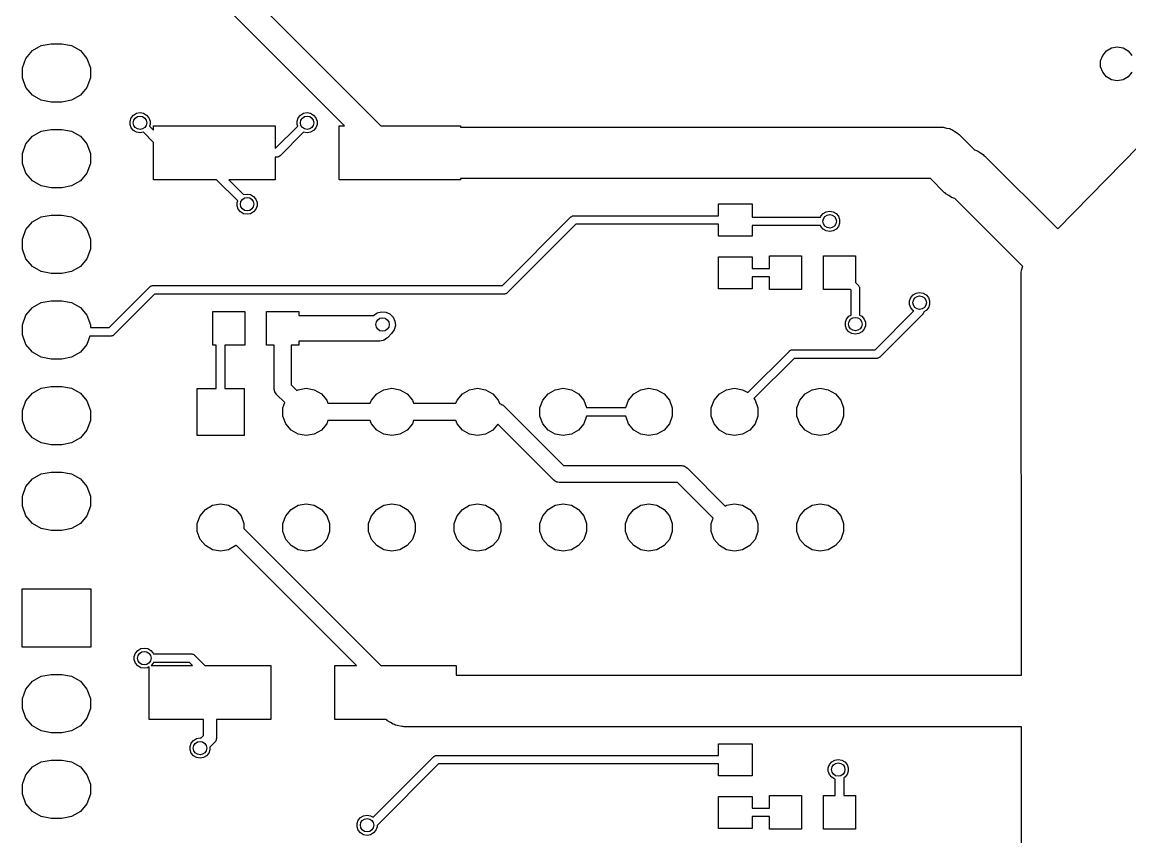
# Model space of a CAD drawing. Extents: x 10 to 287, y -200 to -10.
# Drawn here: x 82.48 to 115.33, y -71.59 to -47.44 of the extents above; entities that cross this region are included whole.
import ezdxf

# ---------------------------------------------------------------- set-up
doc = ezdxf.new("R2010")
doc.units = 0
doc.header["$MEASUREMENT"] = 0
doc.layers.add('BLACK', color=7, linetype='CONTINUOUS')

msp = doc.modelspace()

# ---------------------------------------------------------------- linework, layer by layer
at = {"layer": 'Black'}
for p, q in [((89.0491, -46.4352), (93.1218, -50.5079)), ((92.0442, -50.5079), (88.5046, -46.9683)), ((82.7886, -48.2784), (83.0483, -48.1285)), ((83.0483, -48.1285), (83.3437, -48.0764)), ((83.3437, -48.0764), (83.6563, -48.0764)), ((83.6563, -48.0764), (83.9517, -48.1285)), ((83.9517, -48.1285), (84.2114, -48.2784)), ((114.632, -48.2867), (114.783, -48.1995)), ((114.783, -48.1995), (114.954, -48.1692)), ((114.954, -48.1692), (115.126, -48.1995)), ((115.126, -48.1995), (115.277, -48.2867)), ((82.4932, -48.79), (82.5958, -48.5082)), ((82.5958, -48.5082), (82.7886, -48.2784)), ((84.2114, -48.2784), (84.4042, -48.5082)), ((84.4042, -48.5082), (84.5068, -48.79)), ((114.46, -48.5843), (114.52, -48.4204)), ((114.46, -48.7587), (114.46, -48.5843)), ((114.52, -48.4204), (114.632, -48.2867)), ((115.277, -48.2867), (115.389, -48.4204)), ((82.4932, -49.09), (82.4932, -48.79)), ((84.5068, -48.79), (84.5068, -49.09)), ((114.52, -48.9226), (114.46, -48.7587)), ((114.632, -49.0563), (114.52, -48.9226)), ((115.389, -48.9226), (115.277, -49.0563)), ((82.5958, -49.3718), (82.4932, -49.09)), ((84.5068, -49.09), (84.4042, -49.3718)), ((114.783, -49.1435), (114.632, -49.0563)), ((114.954, -49.1738), (114.783, -49.1435)), ((115.126, -49.1435), (114.954, -49.1738)), ((115.277, -49.0563), (115.126, -49.1435)), ((82.7886, -49.6016), (82.5958, -49.3718)), ((84.4042, -49.3718), (84.2114, -49.6016)), ((83.0483, -49.7515), (82.7886, -49.6016)), ((83.3437, -49.8036), (83.0483, -49.7515)), ((83.6563, -49.8036), (83.3437, -49.8036)), ((83.9517, -49.7515), (83.6563, -49.8036)), ((84.2114, -49.6016), (83.9517, -49.7515)), ((85.7184, -50.2686), (85.7856, -50.1885)), ((85.7856, -50.1885), (85.8761, -50.1363)), ((85.8761, -50.1363), (85.979, -50.1181)), ((85.979, -50.1181), (86.0819, -50.1363)), ((86.0819, -50.1363), (86.1724, -50.1885)), ((86.1724, -50.1885), (86.2396, -50.2686)), ((90.6714, -50.2686), (90.7386, -50.1885)), ((90.7386, -50.1885), (90.8291, -50.1363)), ((90.8291, -50.1363), (90.932, -50.1181)), ((90.932, -50.1181), (91.0349, -50.1363)), ((91.0349, -50.1363), (91.1254, -50.1885)), ((91.1254, -50.1885), (91.1926, -50.2686)), ((85.6827, -50.3668), (85.7184, -50.2686)), ((85.6827, -50.4712), (85.6827, -50.3668)), ((85.7184, -50.5694), (85.6827, -50.4712)), ((85.7856, -50.6495), (85.7184, -50.5694)), ((86.2396, -50.2686), (86.2753, -50.3668)), ((86.2753, -50.4712), (86.2581, -50.5185)), ((86.2581, -50.5185), (86.3816, -50.642)), ((86.2753, -50.3668), (86.2753, -50.4712)), ((86.3816, -50.642), (86.3816, -50.5079)), ((86.3816, -50.5079), (89.9808, -50.5079)), ((89.9808, -50.5079), (89.9808, -51.181)), ((89.9904, -51.181), (90.6529, -50.5185)), ((90.6357, -50.3668), (90.6714, -50.2686)), ((90.6357, -50.4712), (90.6357, -50.3668)), ((90.6529, -50.5185), (90.6357, -50.4712)), ((91.1926, -50.5694), (91.1254, -50.6495)), ((91.1926, -50.2686), (91.2283, -50.3668)), ((91.2283, -50.4712), (91.1926, -50.5694)), ((91.2283, -50.3668), (91.2283, -50.4712)), ((91.8832, -52.1081), (91.8832, -50.5079)), ((91.8832, -50.5079), (92.0442, -50.5079)), ((93.1218, -50.5079), (95.4824, -50.5079)), ((95.4824, -50.5079), (95.4824, -50.546)), ((95.4824, -50.546), (109.728, -50.546)), ((109.728, -50.546), (109.761, -50.5518)), ((109.761, -50.5518), (109.794, -50.5489)), ((109.794, -50.5489), (109.891, -50.5747)), ((109.891, -50.5747), (109.989, -50.592)), ((113.189, -53.5648), (116.214, -50.4762)), ((82.5958, -51.0482), (82.7886, -50.8184)), ((82.7886, -50.8184), (83.0483, -50.6685)), ((83.0483, -50.6685), (83.3437, -50.6164)), ((83.3437, -50.6164), (83.6563, -50.6164)), ((83.6563, -50.6164), (83.9517, -50.6685)), ((83.9517, -50.6685), (84.2114, -50.8184)), ((84.2114, -50.8184), (84.4042, -51.0482)), ((85.8761, -50.7017), (85.7856, -50.6495)), ((85.979, -50.7199), (85.8761, -50.7017)), ((86.0819, -50.7017), (85.979, -50.7199)), ((86.082, -50.7016), (86.0819, -50.7017)), ((86.3816, -51.0012), (86.082, -50.7016)), ((90.829, -50.7016), (90.1328, -51.3978)), ((90.8291, -50.7017), (90.829, -50.7016)), ((90.932, -50.7199), (90.8291, -50.7017)), ((91.0349, -50.7017), (90.932, -50.7199)), ((91.1254, -50.6495), (91.0349, -50.7017)), ((109.989, -50.592), (110.018, -50.6087)), ((110.018, -50.6087), (110.05, -50.6174)), ((110.05, -50.6174), (110.132, -50.6745)), ((110.132, -50.6745), (110.218, -50.7243)), ((110.218, -50.7243), (110.239, -50.75)), ((110.239, -50.75), (110.267, -50.7692)), ((110.267, -50.7692), (110.719, -51.2214)), ((82.4932, -51.33), (82.5958, -51.0482)), ((84.4042, -51.0482), (84.5068, -51.33)), ((86.3816, -52.1081), (86.3816, -51.0012)), ((89.9808, -51.181), (89.9904, -51.181)), ((110.719, -51.2214), (110.751, -51.227)), ((110.751, -51.227), (110.78, -51.2437)), ((82.4932, -51.63), (82.4932, -51.33)), ((84.5068, -51.33), (84.5068, -51.63)), ((90.043, -51.435), (89.9808, -51.435)), ((89.9808, -51.435), (89.9808, -52.1081)), ((90.0485, -51.434), (90.043, -51.435)), ((90.0541, -51.4345), (90.0485, -51.434)), ((90.0701, -51.4302), (90.0541, -51.4345)), ((90.0864, -51.4273), (90.0701, -51.4302)), ((90.0913, -51.4245), (90.0864, -51.4273)), ((90.0967, -51.4231), (90.0913, -51.4245)), ((90.1103, -51.4136), (90.0967, -51.4231)), ((90.1246, -51.4053), (90.1103, -51.4136)), ((90.1282, -51.401), (90.1246, -51.4053)), ((90.1328, -51.3978), (90.1282, -51.401)), ((110.78, -51.2437), (110.812, -51.2524)), ((110.812, -51.2524), (110.894, -51.3095)), ((110.894, -51.3095), (110.98, -51.3593)), ((110.98, -51.3593), (111.001, -51.385)), ((111.001, -51.385), (111.029, -51.4042)), ((111.029, -51.4042), (113.189, -53.5648)), ((82.5958, -51.9118), (82.4932, -51.63)), ((84.5068, -51.63), (84.4042, -51.9118)), ((82.7886, -52.1416), (82.5958, -51.9118)), ((83.0483, -52.2915), (82.7886, -52.1416)), ((84.2114, -52.1416), (83.9517, -52.2915)), ((84.4042, -51.9118), (84.2114, -52.1416)), ((88.2505, -52.1081), (86.3816, -52.1081)), ((88.8749, -52.7325), (88.2505, -52.1081)), ((89.9808, -52.1081), (88.6097, -52.1081)), ((88.6097, -52.1081), (89.051, -52.5494)), ((95.4824, -52.1081), (91.8832, -52.1081)), ((109.412, -52.07), (95.4824, -52.07)), ((95.4824, -52.07), (95.4824, -52.1081)), ((109.824, -52.4818), (109.412, -52.07)), ((83.3437, -52.3436), (83.0483, -52.2915)), ((83.6563, -52.3436), (83.3437, -52.3436)), ((83.9517, -52.2915), (83.6563, -52.3436)), ((89.0511, -52.5493), (89.154, -52.5311)), ((89.154, -52.5311), (89.2569, -52.5493)), ((109.852, -52.501), (109.824, -52.4818)), ((109.873, -52.5267), (109.852, -52.501)), ((109.959, -52.5765), (109.873, -52.5267)), ((88.8577, -52.7798), (88.8749, -52.7325)), ((88.8577, -52.8842), (88.8577, -52.7798)), ((89.051, -52.5494), (89.0511, -52.5493)), ((89.2569, -52.5493), (89.3474, -52.6015)), ((89.3474, -52.6015), (89.4146, -52.6816)), ((89.4146, -52.6816), (89.4503, -52.7798)), ((89.4503, -52.7798), (89.4503, -52.8842)), ((103.132, -53.1749), (103.132, -52.8269)), ((103.132, -52.8269), (104.132, -52.8269)), ((104.132, -52.8269), (104.132, -53.213)), ((110.041, -52.6336), (109.959, -52.5765)), ((110.073, -52.6423), (110.041, -52.6336)), ((110.102, -52.659), (110.073, -52.6423)), ((110.134, -52.6646), (110.102, -52.659)), ((112.148, -54.679), (110.134, -52.6646)), ((83.0483, -53.2085), (83.3437, -53.1564)), ((83.3437, -53.1564), (83.6563, -53.1564)), ((83.6563, -53.1564), (83.9517, -53.2085)), ((88.8934, -52.9824), (88.8577, -52.8842)), ((88.9606, -53.0625), (88.8934, -52.9824)), ((89.0511, -53.1147), (88.9606, -53.0625)), ((89.154, -53.1329), (89.0511, -53.1147)), ((89.2569, -53.1147), (89.154, -53.1329)), ((89.3474, -53.0625), (89.2569, -53.1147)), ((89.4146, -52.9824), (89.3474, -53.0625)), ((89.4503, -52.8842), (89.4146, -52.9824)), ((98.7625, -53.2046), (98.7768, -53.1963)), ((98.7768, -53.1963), (98.7904, -53.1868)), ((98.7904, -53.1868), (98.7958, -53.1854)), ((98.7958, -53.1854), (98.8007, -53.1826)), ((98.8007, -53.1826), (98.817, -53.1797)), ((98.817, -53.1797), (98.833, -53.1754)), ((98.833, -53.1754), (98.8386, -53.1759)), ((98.8386, -53.1759), (98.8441, -53.1749)), ((98.8441, -53.1749), (103.132, -53.1749)), ((106.157, -53.213), (106.165, -53.1896)), ((106.165, -53.1896), (106.233, -53.1095)), ((106.233, -53.1095), (106.323, -53.0573)), ((106.323, -53.0573), (106.426, -53.0391)), ((106.426, -53.0391), (106.529, -53.0573)), ((106.529, -53.0573), (106.619, -53.1095)), ((106.619, -53.1095), (106.687, -53.1896)), ((106.687, -53.1896), (106.722, -53.2878)), ((82.5958, -53.5882), (82.7886, -53.3584)), ((82.7886, -53.3584), (83.0483, -53.2085)), ((83.9517, -53.2085), (84.2114, -53.3584)), ((84.2114, -53.3584), (84.4042, -53.5882)), ((96.7214, -55.245), (98.7543, -53.2121)), ((98.8967, -53.4289), (96.8638, -55.4618)), ((98.7543, -53.2121), (98.7589, -53.2089)), ((98.7589, -53.2089), (98.7625, -53.2046)), ((103.132, -53.4289), (98.8967, -53.4289)), ((103.132, -53.7769), (103.132, -53.4289)), ((104.132, -53.213), (106.157, -53.213)), ((106.157, -53.467), (104.132, -53.467)), ((104.132, -53.467), (104.132, -53.7769)), ((106.165, -53.4904), (106.157, -53.467)), ((106.233, -53.5705), (106.165, -53.4904)), ((106.687, -53.4904), (106.619, -53.5705)), ((106.722, -53.3922), (106.687, -53.4904)), ((106.722, -53.2878), (106.722, -53.3922)), ((82.4932, -53.87), (82.5958, -53.5882)), ((84.4042, -53.5882), (84.5068, -53.87)), ((104.132, -53.7769), (103.132, -53.7769)), ((106.323, -53.6227), (106.233, -53.5705)), ((106.426, -53.6409), (106.323, -53.6227)), ((106.529, -53.6227), (106.426, -53.6409)), ((106.619, -53.5705), (106.529, -53.6227)), ((82.4932, -54.17), (82.4932, -53.87)), ((82.5958, -54.4518), (82.4932, -54.17)), ((84.5068, -54.17), (84.4042, -54.4518)), ((84.5068, -53.87), (84.5068, -54.17)), ((82.7886, -54.6816), (82.5958, -54.4518)), ((84.4042, -54.4518), (84.2114, -54.6816)), ((103.132, -55.339), (103.132, -54.389)), ((103.132, -54.389), (104.132, -54.389)), ((104.132, -54.389), (104.132, -54.737)), ((104.643, -54.737), (104.643, -54.3636)), ((104.643, -54.3636), (105.593, -54.3636)), ((105.593, -54.3636), (105.593, -55.3644)), ((106.243, -55.3644), (106.243, -54.3636)), ((106.243, -54.3636), (107.193, -54.3636)), ((107.193, -54.3636), (107.193, -55.1594)), ((83.0483, -54.8315), (82.7886, -54.6816)), ((83.3437, -54.8836), (83.0483, -54.8315)), ((83.9517, -54.8315), (83.6563, -54.8836)), ((84.2114, -54.6816), (83.9517, -54.8315)), ((104.132, -54.737), (104.643, -54.737)), ((112.108, -54.8681), (112.115, -54.7902)), ((112.115, -54.7902), (112.118, -54.7783)), ((112.118, -54.7783), (112.12, -54.7661)), ((112.12, -54.7661), (112.141, -54.697)), ((112.141, -54.697), (112.146, -54.686)), ((112.146, -54.686), (112.148, -54.679)), ((83.6563, -54.8836), (83.3437, -54.8836)), ((104.643, -54.991), (104.132, -54.991)), ((104.132, -54.991), (104.132, -55.339)), ((104.643, -55.3644), (104.643, -54.991)), ((107.193, -55.1594), (107.278, -55.2441)), ((112.107, -54.8804), (112.108, -54.8743)), ((112.109, -66.802), (112.107, -54.8804)), ((112.108, -54.8743), (112.108, -54.8681)), ((85.0628, -56.4896), (86.2702, -55.2822)), ((86.4126, -55.499), (85.2052, -56.7064)), ((86.2702, -55.2822), (86.2748, -55.279)), ((86.2748, -55.279), (86.2784, -55.2747)), ((86.2784, -55.2747), (86.2927, -55.2664)), ((86.2927, -55.2664), (86.3063, -55.2569)), ((86.3063, -55.2569), (86.3117, -55.2555)), ((86.3117, -55.2555), (86.3166, -55.2527)), ((86.3166, -55.2527), (86.3329, -55.2498)), ((86.3329, -55.2498), (86.3489, -55.2455)), ((86.3489, -55.2455), (86.3545, -55.246)), ((86.3545, -55.246), (86.36, -55.245)), ((86.36, -55.245), (96.52, -55.245)), ((96.52, -55.499), (86.4126, -55.499)), ((96.52, -55.245), (96.7214, -55.245)), ((96.774, -55.499), (96.52, -55.499)), ((96.7795, -55.498), (96.774, -55.499)), ((96.7851, -55.4985), (96.7795, -55.498)), ((96.8011, -55.4942), (96.7851, -55.4985)), ((96.8174, -55.4913), (96.8011, -55.4942)), ((96.8223, -55.4885), (96.8174, -55.4913)), ((96.8277, -55.4871), (96.8223, -55.4885)), ((96.8413, -55.4776), (96.8277, -55.4871)), ((96.8556, -55.4693), (96.8413, -55.4776)), ((96.8592, -55.465), (96.8556, -55.4693)), ((96.8638, -55.4618), (96.8592, -55.465)), ((104.132, -55.339), (103.132, -55.339)), ((105.593, -55.3644), (104.643, -55.3644)), ((107.039, -55.3644), (106.243, -55.3644)), ((107.061, -55.3865), (107.039, -55.3644)), ((107.061, -56.1192), (107.061, -55.3865)), ((107.278, -55.2441), (107.281, -55.2487)), ((107.281, -55.2487), (107.285, -55.2523)), ((107.285, -55.2523), (107.294, -55.2666)), ((107.294, -55.2666), (107.303, -55.2802)), ((107.303, -55.2802), (107.305, -55.2856)), ((107.305, -55.2856), (107.307, -55.2905)), ((107.307, -55.2905), (107.31, -55.3068)), ((107.31, -55.3068), (107.315, -55.3228)), ((107.315, -55.3228), (107.314, -55.3284)), ((107.314, -55.3284), (107.315, -55.3339)), ((107.315, -55.3339), (107.315, -56.1192)), ((108.9, -55.5225), (108.99, -55.4703)), ((108.99, -55.4703), (109.093, -55.4521)), ((109.093, -55.4521), (109.196, -55.4703)), ((109.196, -55.4703), (109.286, -55.5225)), ((82.7886, -55.8984), (83.0483, -55.7485)), ((83.0483, -55.7485), (83.3437, -55.6964)), ((83.3437, -55.6964), (83.6563, -55.6964)), ((83.6563, -55.6964), (83.9517, -55.7485)), ((83.9517, -55.7485), (84.2114, -55.8984)), ((108.797, -55.7008), (108.832, -55.6026)), ((108.797, -55.8052), (108.797, -55.7008)), ((108.832, -55.9034), (108.797, -55.8052)), ((108.832, -55.6026), (108.9, -55.5225)), ((109.286, -55.5225), (109.354, -55.6026)), ((109.354, -55.6026), (109.389, -55.7008)), ((109.389, -55.8052), (109.354, -55.9034)), ((109.389, -55.7008), (109.389, -55.8052)), ((82.4932, -56.41), (82.5958, -56.1282)), ((82.5958, -56.1282), (82.7886, -55.8984)), ((84.2114, -55.8984), (84.4042, -56.1282)), ((84.4042, -56.1282), (84.5068, -56.41)), ((88.1329, -57.0154), (88.1329, -56.0146)), ((88.1329, -56.0146), (89.0829, -56.0146)), ((89.0829, -56.0146), (89.0829, -57.0154)), ((89.7331, -57.0154), (89.7331, -56.0146)), ((89.7331, -56.0146), (90.6831, -56.0146)), ((90.6831, -56.0146), (90.6831, -56.134)), ((90.6831, -56.134), (91.948, -56.134)), ((91.948, -56.134), (92.8972, -56.134)), ((92.8972, -56.134), (92.9006, -56.1306)), ((92.9006, -56.1306), (93.009, -56.0547)), ((93.009, -56.0547), (93.1368, -56.0204)), ((93.1368, -56.0204), (93.2686, -56.032)), ((93.2686, -56.032), (93.3885, -56.0879)), ((93.3885, -56.0879), (93.4821, -56.1815)), ((106.927, -56.2376), (106.995, -56.1575)), ((106.995, -56.1575), (107.061, -56.1192)), ((107.315, -56.1192), (107.381, -56.1575)), ((107.381, -56.1575), (107.449, -56.2376)), ((107.77, -57.15), (108.923, -55.9971)), ((109.183, -56.0968), (107.913, -57.3668)), ((108.9, -55.9835), (108.832, -55.9034)), ((108.923, -55.9971), (108.9, -55.9835)), ((109.186, -56.0922), (109.183, -56.0968)), ((109.19, -56.0886), (109.186, -56.0922)), ((109.199, -56.0743), (109.19, -56.0886)), ((109.208, -56.0607), (109.199, -56.0743)), ((109.21, -56.0553), (109.208, -56.0607)), ((109.212, -56.0504), (109.21, -56.0553)), ((109.215, -56.0341), (109.212, -56.0504)), ((109.218, -56.0228), (109.215, -56.0341)), ((109.286, -55.9835), (109.218, -56.0228)), ((109.354, -55.9034), (109.286, -55.9835)), ((82.4932, -56.71), (82.4932, -56.41)), ((84.5068, -56.41), (84.5068, -56.4896)), ((93.4821, -56.1815), (93.538, -56.3014)), ((93.5495, -56.4332), (93.5153, -56.561)), ((93.538, -56.3014), (93.5495, -56.4332)), ((106.892, -56.3358), (106.927, -56.2376)), ((106.892, -56.4402), (106.892, -56.3358)), ((106.927, -56.5384), (106.892, -56.4402)), ((107.449, -56.2376), (107.484, -56.3358)), ((107.484, -56.4402), (107.449, -56.5384)), ((107.484, -56.3358), (107.484, -56.4402)), ((82.5958, -56.9918), (82.4932, -56.71)), ((84.4945, -56.7436), (84.4042, -56.9918)), ((85.1154, -56.7436), (84.4945, -56.7436)), ((84.5068, -56.4896), (85.0628, -56.4896)), ((85.1209, -56.7426), (85.1154, -56.7436)), ((85.1265, -56.7431), (85.1209, -56.7426)), ((85.1425, -56.7388), (85.1265, -56.7431)), ((85.1588, -56.7359), (85.1425, -56.7388)), ((85.1637, -56.7331), (85.1588, -56.7359)), ((85.1691, -56.7317), (85.1637, -56.7331)), ((85.1827, -56.7222), (85.1691, -56.7317)), ((85.197, -56.7139), (85.1827, -56.7222)), ((85.2006, -56.7096), (85.197, -56.7139)), ((85.2052, -56.7064), (85.2006, -56.7096)), ((93.2999, -56.8069), (93.2568, -56.8318)), ((93.3107, -56.794), (93.2999, -56.8069)), ((93.3244, -56.7844), (93.3107, -56.794)), ((93.4394, -56.6694), (93.3244, -56.7844)), ((93.5153, -56.561), (93.4394, -56.6694)), ((106.995, -56.6185), (106.927, -56.5384)), ((107.085, -56.6707), (106.995, -56.6185)), ((107.188, -56.6889), (107.085, -56.6707)), ((107.291, -56.6707), (107.188, -56.6889)), ((107.381, -56.6185), (107.291, -56.6707)), ((107.449, -56.5384), (107.381, -56.6185)), ((82.7886, -57.2216), (82.5958, -56.9918)), ((84.4042, -56.9918), (84.2114, -57.2216)), ((88.2396, -57.0154), (88.1329, -57.0154)), ((88.2396, -58.293), (88.2396, -57.0154)), ((89.0829, -57.0154), (88.4936, -57.0154)), ((88.4936, -57.0154), (88.4936, -58.293)), ((89.9541, -57.0154), (89.7331, -57.0154)), ((89.9541, -58.293), (89.9541, -57.0154)), ((90.6831, -57.0154), (90.4621, -57.0154)), ((90.4621, -57.0154), (90.4621, -58.1878)), ((91.948, -56.896), (90.6831, -56.896)), ((90.6831, -56.896), (90.6831, -57.0154)), ((93.055, -56.896), (91.948, -56.896)), ((93.0715, -56.8931), (93.055, -56.896)), ((93.0882, -56.8945), (93.0715, -56.8931)), ((93.1363, -56.8817), (93.0882, -56.8945)), ((93.1853, -56.873), (93.1363, -56.8817)), ((93.1998, -56.8646), (93.1853, -56.873)), ((93.216, -56.8603), (93.1998, -56.8646)), ((93.2568, -56.8318), (93.216, -56.8603)), ((83.0483, -57.3715), (82.7886, -57.2216)), ((83.3437, -57.4236), (83.0483, -57.3715)), ((83.6563, -57.4236), (83.3437, -57.4236)), ((83.9517, -57.3715), (83.6563, -57.4236)), ((84.2114, -57.2216), (83.9517, -57.3715)), ((103.998, -58.4203), (105.231, -57.1872)), ((105.374, -57.404), (104.179, -58.599)), ((105.231, -57.1872), (105.236, -57.184)), ((105.236, -57.184), (105.239, -57.1797)), ((105.239, -57.1797), (105.254, -57.1714)), ((105.254, -57.1714), (105.267, -57.1619)), ((105.267, -57.1619), (105.273, -57.1605)), ((105.273, -57.1605), (105.278, -57.1577)), ((105.278, -57.1577), (105.294, -57.1548)), ((105.294, -57.1548), (105.31, -57.1505)), ((105.31, -57.1505), (105.316, -57.151)), ((105.316, -57.151), (105.321, -57.15)), ((105.321, -57.15), (107.77, -57.15)), ((107.823, -57.404), (105.374, -57.404)), ((107.829, -57.403), (107.823, -57.404)), ((107.834, -57.4035), (107.829, -57.403)), ((107.85, -57.3992), (107.834, -57.4035)), ((107.866, -57.3963), (107.85, -57.3992)), ((107.871, -57.3935), (107.866, -57.3963)), ((107.877, -57.3921), (107.871, -57.3935)), ((107.89, -57.3826), (107.877, -57.3921)), ((107.905, -57.3743), (107.89, -57.3826)), ((107.908, -57.37), (107.905, -57.3743)), ((107.913, -57.3668), (107.908, -57.37)), ((82.5958, -58.6682), (82.7886, -58.4384)), ((82.7886, -58.4384), (83.0483, -58.2885)), ((83.0483, -58.2885), (83.3437, -58.2364)), ((83.3437, -58.2364), (83.6563, -58.2364)), ((83.6563, -58.2364), (83.9517, -58.2885)), ((83.9517, -58.2885), (84.2114, -58.4384)), ((84.2114, -58.4384), (84.4042, -58.6682)), ((87.6681, -59.69), (87.6681, -58.293)), ((87.6681, -58.293), (88.2396, -58.293)), ((88.4936, -58.293), (89.0651, -58.293)), ((89.0651, -58.293), (89.0651, -59.69)), ((89.956, -58.304), (89.9541, -58.293)), ((89.9551, -58.3151), (89.956, -58.304)), ((89.9637, -58.3472), (89.9551, -58.3151)), ((89.9694, -58.3799), (89.9637, -58.3472)), ((89.975, -58.3896), (89.9694, -58.3799)), ((89.9779, -58.4003), (89.975, -58.3896)), ((89.9969, -58.4275), (89.9779, -58.4003)), ((90.0135, -58.4563), (89.9969, -58.4275)), ((90.0221, -58.4635), (90.0135, -58.4563)), ((90.4621, -58.1878), (90.6288, -58.3545)), ((90.6288, -58.3545), (90.6668, -58.3326)), ((90.6668, -58.3326), (90.9066, -58.2903)), ((90.9066, -58.2903), (91.1464, -58.3326)), ((91.1464, -58.3326), (91.3573, -58.4544)), ((91.3573, -58.4544), (91.5138, -58.6409)), ((92.8394, -58.6409), (92.9959, -58.4544)), ((92.9959, -58.4544), (93.2068, -58.3326)), ((93.2068, -58.3326), (93.4466, -58.2903)), ((93.4466, -58.2903), (93.6864, -58.3326)), ((93.6864, -58.3326), (93.8973, -58.4544)), ((93.8973, -58.4544), (94.0538, -58.6409)), ((95.3794, -58.6409), (95.5359, -58.4544)), ((95.5359, -58.4544), (95.7468, -58.3326)), ((95.7468, -58.3326), (95.9866, -58.2903)), ((95.9866, -58.2903), (96.2264, -58.3326)), ((96.2264, -58.3326), (96.4373, -58.4544)), ((96.4373, -58.4544), (96.5938, -58.6409)), ((97.9194, -58.6409), (98.0759, -58.4544)), ((98.0759, -58.4544), (98.2868, -58.3326)), ((98.2868, -58.3326), (98.5266, -58.2903)), ((98.5266, -58.2903), (98.7664, -58.3326)), ((98.7664, -58.3326), (98.9773, -58.4544)), ((98.9773, -58.4544), (99.1338, -58.6409)), ((100.459, -58.6409), (100.616, -58.4544)), ((100.616, -58.4544), (100.827, -58.3326)), ((100.827, -58.3326), (101.067, -58.2903)), ((101.067, -58.2903), (101.306, -58.3326)), ((101.306, -58.3326), (101.517, -58.4544)), ((101.517, -58.4544), (101.674, -58.6409)), ((102.999, -58.6409), (103.156, -58.4544)), ((103.156, -58.4544), (103.367, -58.3326)), ((103.367, -58.3326), (103.607, -58.2903)), ((103.607, -58.2903), (103.846, -58.3326)), ((103.846, -58.3326), (103.998, -58.4203)), ((105.539, -58.6409), (105.696, -58.4544)), ((105.696, -58.4544), (105.907, -58.3326)), ((105.907, -58.3326), (106.147, -58.2903)), ((106.147, -58.2903), (106.386, -58.3326)), ((106.386, -58.3326), (106.597, -58.4544)), ((106.597, -58.4544), (106.754, -58.6409)), ((82.4932, -58.95), (82.5958, -58.6682)), ((84.4042, -58.6682), (84.5068, -58.95)), ((90.0285, -58.4726), (90.0221, -58.4635)), ((90.272, -58.7161), (90.0285, -58.4726)), ((90.2161, -58.8697), (90.272, -58.7161)), ((91.5138, -58.6409), (91.549, -58.7375)), ((91.549, -58.7375), (92.8042, -58.7375)), ((92.8042, -58.7375), (92.8394, -58.6409)), ((94.0538, -58.6409), (94.089, -58.7375)), ((94.089, -58.7375), (95.3442, -58.7375)), ((95.3442, -58.7375), (95.3794, -58.6409)), ((96.5938, -58.6409), (96.6319, -58.7455)), ((96.6319, -58.7455), (96.6377, -58.7471)), ((96.6377, -58.7471), (96.6704, -58.7528)), ((96.6704, -58.7528), (96.6801, -58.7584)), ((96.6801, -58.7584), (96.6908, -58.7613)), ((96.6908, -58.7613), (96.718, -58.7803)), ((96.718, -58.7803), (96.7468, -58.7969)), ((97.8361, -58.8697), (97.9194, -58.6409)), ((99.1338, -58.6409), (99.2152, -58.8645)), ((100.378, -58.8645), (100.459, -58.6409)), ((101.674, -58.6409), (101.757, -58.8697)), ((102.916, -58.8697), (102.999, -58.6409)), ((104.179, -58.599), (104.214, -58.6409)), ((104.214, -58.6409), (104.297, -58.8697)), ((105.456, -58.8697), (105.539, -58.6409)), ((106.754, -58.6409), (106.837, -58.8697)), ((82.4932, -59.25), (82.4932, -58.95)), ((84.5068, -58.95), (84.5068, -59.25)), ((90.2161, -59.1133), (90.2161, -58.8697)), ((90.2994, -59.3421), (90.2161, -59.1133)), ((96.7468, -58.7969), (96.754, -58.8055)), ((96.754, -58.8055), (96.7631, -58.8119)), ((96.7631, -58.8119), (98.5302, -60.579)), ((97.8361, -59.1133), (97.8361, -58.8697)), ((97.9194, -59.3421), (97.8361, -59.1133)), ((99.2152, -58.8645), (100.378, -58.8645)), ((101.757, -59.1133), (101.674, -59.3421)), ((101.757, -58.8697), (101.757, -59.1133)), ((102.916, -59.1133), (102.916, -58.8697)), ((102.999, -59.3421), (102.916, -59.1133)), ((104.297, -59.1133), (104.214, -59.3421)), ((104.297, -58.8697), (104.297, -59.1133)), ((105.456, -59.1133), (105.456, -58.8697)), ((105.539, -59.3421), (105.456, -59.1133)), ((106.837, -59.1133), (106.754, -59.3421)), ((106.837, -58.8697), (106.837, -59.1133)), ((82.5958, -59.5318), (82.4932, -59.25)), ((84.5068, -59.25), (84.4042, -59.5318)), ((90.4559, -59.5286), (90.2994, -59.3421)), ((91.5138, -59.3421), (91.3573, -59.5286)), ((91.549, -59.2455), (91.5138, -59.3421)), ((92.8042, -59.2455), (91.549, -59.2455)), ((92.8394, -59.3421), (92.8042, -59.2455)), ((92.9959, -59.5286), (92.8394, -59.3421)), ((94.0538, -59.3421), (93.8973, -59.5286)), ((94.089, -59.2455), (94.0538, -59.3421)), ((95.3442, -59.2455), (94.089, -59.2455)), ((95.3794, -59.3421), (95.3442, -59.2455)), ((95.5359, -59.5286), (95.3794, -59.3421)), ((96.5852, -59.3524), (96.4373, -59.5286)), ((98.2454, -61.0126), (96.5852, -59.3524)), ((98.0759, -59.5286), (97.9194, -59.3421)), ((99.1338, -59.3421), (98.9773, -59.5286)), ((99.2152, -59.1185), (99.1338, -59.3421)), ((100.378, -59.1185), (99.2152, -59.1185)), ((100.459, -59.3421), (100.378, -59.1185)), ((100.616, -59.5286), (100.459, -59.3421)), ((101.674, -59.3421), (101.517, -59.5286)), ((103.156, -59.5286), (102.999, -59.3421)), ((104.214, -59.3421), (104.057, -59.5286)), ((105.696, -59.5286), (105.539, -59.3421)), ((106.754, -59.3421), (106.597, -59.5286)), ((82.7886, -59.7616), (82.5958, -59.5318)), ((83.0483, -59.9115), (82.7886, -59.7616)), ((84.2114, -59.7616), (83.9517, -59.9115)), ((84.4042, -59.5318), (84.2114, -59.7616)), ((89.0651, -59.69), (87.6681, -59.69)), ((90.6668, -59.6504), (90.4559, -59.5286)), ((90.9066, -59.6927), (90.6668, -59.6504)), ((91.1464, -59.6504), (90.9066, -59.6927)), ((91.3573, -59.5286), (91.1464, -59.6504)), ((93.2068, -59.6504), (92.9959, -59.5286)), ((93.4466, -59.6927), (93.2068, -59.6504)), ((93.6864, -59.6504), (93.4466, -59.6927)), ((93.8973, -59.5286), (93.6864, -59.6504)), ((95.7468, -59.6504), (95.5359, -59.5286)), ((95.9866, -59.6927), (95.7468, -59.6504)), ((96.2264, -59.6504), (95.9866, -59.6927)), ((96.4373, -59.5286), (96.2264, -59.6504)), ((98.2868, -59.6504), (98.0759, -59.5286)), ((98.5266, -59.6927), (98.2868, -59.6504)), ((98.7664, -59.6504), (98.5266, -59.6927)), ((98.9773, -59.5286), (98.7664, -59.6504)), ((100.827, -59.6504), (100.616, -59.5286)), ((101.067, -59.6927), (100.827, -59.6504)), ((101.306, -59.6504), (101.067, -59.6927)), ((101.517, -59.5286), (101.306, -59.6504)), ((103.367, -59.6504), (103.156, -59.5286)), ((103.607, -59.6927), (103.367, -59.6504)), ((103.846, -59.6504), (103.607, -59.6927)), ((104.057, -59.5286), (103.846, -59.6504)), ((105.907, -59.6504), (105.696, -59.5286)), ((106.147, -59.6927), (105.907, -59.6504)), ((106.386, -59.6504), (106.147, -59.6927)), ((106.597, -59.5286), (106.386, -59.6504)), ((83.3437, -59.9636), (83.0483, -59.9115)), ((83.6563, -59.9636), (83.3437, -59.9636)), ((83.9517, -59.9115), (83.6563, -59.9636)), ((98.5302, -60.579), (102.019, -60.579)), ((102.019, -60.579), (102.03, -60.5809)), ((102.03, -60.5809), (102.041, -60.58)), ((102.041, -60.58), (102.073, -60.5886)), ((102.073, -60.5886), (102.106, -60.5943)), ((102.106, -60.5943), (102.116, -60.5999)), ((102.116, -60.5999), (102.126, -60.6028)), ((102.126, -60.6028), (102.154, -60.6218)), ((102.154, -60.6218), (102.182, -60.6384)), ((102.182, -60.6384), (102.19, -60.647)), ((102.19, -60.647), (102.199, -60.6534)), ((102.199, -60.6534), (103.329, -61.7835)), ((82.5958, -61.2082), (82.7886, -60.9784)), ((82.7886, -60.9784), (83.0483, -60.8285)), ((83.0483, -60.8285), (83.3437, -60.7764)), ((83.3437, -60.7764), (83.6563, -60.7764)), ((83.6563, -60.7764), (83.9517, -60.8285)), ((83.9517, -60.8285), (84.2114, -60.9784)), ((84.2114, -60.9784), (84.4042, -61.2082)), ((98.2545, -61.019), (98.2454, -61.0126)), ((98.2617, -61.0276), (98.2545, -61.019)), ((98.2905, -61.0442), (98.2617, -61.0276)), ((98.3177, -61.0632), (98.2905, -61.0442)), ((98.3284, -61.0661), (98.3177, -61.0632)), ((98.3381, -61.0717), (98.3284, -61.0661)), ((98.3708, -61.0774), (98.3381, -61.0717)), ((98.4029, -61.086), (98.3708, -61.0774)), ((98.414, -61.0851), (98.4029, -61.086)), ((98.425, -61.087), (98.414, -61.0851)), ((82.4932, -61.49), (82.5958, -61.2082)), ((84.4042, -61.2082), (84.5068, -61.49)), ((101.914, -61.087), (98.425, -61.087)), ((102.972, -62.1451), (101.914, -61.087)), ((82.4932, -61.79), (82.4932, -61.49)), ((84.5068, -61.49), (84.5068, -61.79)), ((88.1268, -61.7616), (88.3666, -61.7193)), ((88.3666, -61.7193), (88.6064, -61.7616)), ((90.6668, -61.7616), (90.9066, -61.7193)), ((90.9066, -61.7193), (91.1464, -61.7616)), ((93.2068, -61.7616), (93.4466, -61.7193)), ((93.4466, -61.7193), (93.6864, -61.7616)), ((95.7468, -61.7616), (95.9866, -61.7193)), ((95.9866, -61.7193), (96.2264, -61.7616)), ((98.2868, -61.7616), (98.5266, -61.7193)), ((98.5266, -61.7193), (98.7664, -61.7616)), ((100.827, -61.7616), (101.067, -61.7193)), ((101.067, -61.7193), (101.306, -61.7616)), ((103.367, -61.7616), (103.607, -61.7193)), ((103.607, -61.7193), (103.846, -61.7616)), ((105.907, -61.7616), (106.147, -61.7193)), ((106.147, -61.7193), (106.386, -61.7616)), ((82.5958, -62.0718), (82.4932, -61.79)), ((84.5068, -61.79), (84.4042, -62.0718)), ((87.6761, -62.2987), (87.7594, -62.0699)), ((87.7594, -62.0699), (87.9159, -61.8834)), ((87.9159, -61.8834), (88.1268, -61.7616)), ((88.6064, -61.7616), (88.8173, -61.8834)), ((88.8173, -61.8834), (88.9738, -62.0699)), ((88.9738, -62.0699), (89.0571, -62.2987)), ((90.2161, -62.2987), (90.2994, -62.0699)), ((90.2994, -62.0699), (90.4559, -61.8834)), ((90.4559, -61.8834), (90.6668, -61.7616)), ((91.1464, -61.7616), (91.3573, -61.8834)), ((91.3573, -61.8834), (91.5138, -62.0699)), ((91.5138, -62.0699), (91.5971, -62.2987)), ((92.7561, -62.2987), (92.8394, -62.0699)), ((92.8394, -62.0699), (92.9959, -61.8834)), ((92.9959, -61.8834), (93.2068, -61.7616)), ((93.6864, -61.7616), (93.8973, -61.8834)), ((93.8973, -61.8834), (94.0538, -62.0699)), ((94.0538, -62.0699), (94.1371, -62.2987)), ((95.2961, -62.2987), (95.3794, -62.0699)), ((95.3794, -62.0699), (95.5359, -61.8834)), ((95.5359, -61.8834), (95.7468, -61.7616)), ((96.2264, -61.7616), (96.4373, -61.8834)), ((96.4373, -61.8834), (96.5938, -62.0699)), ((96.5938, -62.0699), (96.6771, -62.2987)), ((97.8361, -62.2987), (97.9194, -62.0699)), ((97.9194, -62.0699), (98.0759, -61.8834)), ((98.0759, -61.8834), (98.2868, -61.7616)), ((98.7664, -61.7616), (98.9773, -61.8834)), ((98.9773, -61.8834), (99.1338, -62.0699)), ((99.1338, -62.0699), (99.2171, -62.2987)), ((100.376, -62.2987), (100.459, -62.0699)), ((100.459, -62.0699), (100.616, -61.8834)), ((100.616, -61.8834), (100.827, -61.7616)), ((101.306, -61.7616), (101.517, -61.8834)), ((101.517, -61.8834), (101.674, -62.0699)), ((101.674, -62.0699), (101.757, -62.2987)), ((103.329, -61.7835), (103.367, -61.7616)), ((103.846, -61.7616), (104.057, -61.8834)), ((104.057, -61.8834), (104.214, -62.0699)), ((104.214, -62.0699), (104.297, -62.2987)), ((105.456, -62.2987), (105.539, -62.0699)), ((105.539, -62.0699), (105.696, -61.8834)), ((105.696, -61.8834), (105.907, -61.7616)), ((106.386, -61.7616), (106.597, -61.8834)), ((106.597, -61.8834), (106.754, -62.0699)), ((106.754, -62.0699), (106.837, -62.2987)), ((82.7886, -62.3016), (82.5958, -62.0718)), ((83.0483, -62.4515), (82.7886, -62.3016)), ((84.2114, -62.3016), (83.9517, -62.4515)), ((84.4042, -62.0718), (84.2114, -62.3016)), ((87.6761, -62.5423), (87.6761, -62.2987)), ((89.0571, -62.2987), (89.0571, -62.4521)), ((90.2161, -62.5423), (90.2161, -62.2987)), ((91.5971, -62.2987), (91.5971, -62.5423)), ((92.7561, -62.5423), (92.7561, -62.2987)), ((94.1371, -62.2987), (94.1371, -62.5423)), ((95.2961, -62.5423), (95.2961, -62.2987)), ((96.6771, -62.2987), (96.6771, -62.5423)), ((97.8361, -62.5423), (97.8361, -62.2987)), ((99.2171, -62.2987), (99.2171, -62.5423)), ((100.376, -62.5423), (100.376, -62.2987)), ((101.757, -62.2987), (101.757, -62.5423)), ((102.916, -62.2987), (102.972, -62.1451)), ((102.916, -62.5423), (102.916, -62.2987)), ((104.297, -62.2987), (104.297, -62.5423)), ((105.456, -62.5423), (105.456, -62.2987)), ((106.837, -62.2987), (106.837, -62.5423)), ((83.3437, -62.5036), (83.0483, -62.4515)), ((83.6563, -62.5036), (83.3437, -62.5036)), ((83.9517, -62.4515), (83.6563, -62.5036)), ((87.7594, -62.7711), (87.6761, -62.5423)), ((89.0571, -62.4521), (93.1149, -66.5099)), ((90.2994, -62.7711), (90.2161, -62.5423)), ((91.5971, -62.5423), (91.5138, -62.7711)), ((92.8394, -62.7711), (92.7561, -62.5423)), ((94.1371, -62.5423), (94.0538, -62.7711)), ((95.3794, -62.7711), (95.2961, -62.5423)), ((96.6771, -62.5423), (96.5938, -62.7711)), ((97.9194, -62.7711), (97.8361, -62.5423)), ((99.2171, -62.5423), (99.1338, -62.7711)), ((100.459, -62.7711), (100.376, -62.5423)), ((101.757, -62.5423), (101.674, -62.7711)), ((102.999, -62.7711), (102.916, -62.5423)), ((104.297, -62.5423), (104.214, -62.7711)), ((105.539, -62.7711), (105.456, -62.5423)), ((106.837, -62.5423), (106.754, -62.7711)), ((87.9159, -62.9576), (87.7594, -62.7711)), ((88.1268, -63.0794), (87.9159, -62.9576)), ((88.8173, -62.9576), (88.6064, -63.0794)), ((88.8296, -62.943), (88.8173, -62.9576)), ((92.3965, -66.5099), (88.8296, -62.943)), ((90.4559, -62.9576), (90.2994, -62.7711)), ((90.6668, -63.0794), (90.4559, -62.9576)), ((91.3573, -62.9576), (91.1464, -63.0794)), ((91.5138, -62.7711), (91.3573, -62.9576)), ((92.9959, -62.9576), (92.8394, -62.7711)), ((93.2068, -63.0794), (92.9959, -62.9576)), ((93.8973, -62.9576), (93.6864, -63.0794)), ((94.0538, -62.7711), (93.8973, -62.9576)), ((95.5359, -62.9576), (95.3794, -62.7711)), ((95.7468, -63.0794), (95.5359, -62.9576)), ((96.4373, -62.9576), (96.2264, -63.0794)), ((96.5938, -62.7711), (96.4373, -62.9576)), ((98.0759, -62.9576), (97.9194, -62.7711)), ((98.2868, -63.0794), (98.0759, -62.9576)), ((98.9773, -62.9576), (98.7664, -63.0794)), ((99.1338, -62.7711), (98.9773, -62.9576)), ((100.616, -62.9576), (100.459, -62.7711)), ((100.827, -63.0794), (100.616, -62.9576)), ((101.517, -62.9576), (101.306, -63.0794)), ((101.674, -62.7711), (101.517, -62.9576)), ((103.156, -62.9576), (102.999, -62.7711)), ((103.367, -63.0794), (103.156, -62.9576)), ((104.057, -62.9576), (103.846, -63.0794)), ((104.214, -62.7711), (104.057, -62.9576)), ((105.696, -62.9576), (105.539, -62.7711)), ((105.907, -63.0794), (105.696, -62.9576)), ((106.597, -62.9576), (106.386, -63.0794)), ((106.754, -62.7711), (106.597, -62.9576)), ((88.3666, -63.1217), (88.1268, -63.0794)), ((88.6064, -63.0794), (88.3666, -63.1217)), ((90.9066, -63.1217), (90.6668, -63.0794)), ((91.1464, -63.0794), (90.9066, -63.1217)), ((93.4466, -63.1217), (93.2068, -63.0794)), ((93.6864, -63.0794), (93.4466, -63.1217)), ((95.9866, -63.1217), (95.7468, -63.0794)), ((96.2264, -63.0794), (95.9866, -63.1217)), ((98.5266, -63.1217), (98.2868, -63.0794)), ((98.7664, -63.0794), (98.5266, -63.1217)), ((101.067, -63.1217), (100.827, -63.0794)), ((101.306, -63.0794), (101.067, -63.1217)), ((103.607, -63.1217), (103.367, -63.0794)), ((103.846, -63.0794), (103.607, -63.1217)), ((106.147, -63.1217), (105.907, -63.0794)), ((106.386, -63.0794), (106.147, -63.1217)), ((82.484, -65.9636), (82.484, -64.2364)), ((82.484, -64.2364), (84.516, -64.2364)), ((84.516, -64.2364), (84.516, -65.9636)), ((84.516, -65.9636), (82.484, -65.9636)), ((85.9126, -66.0635), (86.0031, -66.0113)), ((86.0031, -66.0113), (86.106, -65.9931)), ((86.106, -65.9931), (86.2089, -66.0113)), ((86.2089, -66.0113), (86.2994, -66.0635)), ((85.8097, -66.2418), (85.8454, -66.1436)), ((85.8097, -66.3462), (85.8097, -66.2418)), ((85.8454, -66.1436), (85.9126, -66.0635)), ((86.2994, -66.0635), (86.3666, -66.1436)), ((86.3666, -66.1436), (86.3751, -66.167)), ((86.3751, -66.167), (87.503, -66.167)), ((87.503, -66.167), (87.5085, -66.168)), ((87.5085, -66.168), (87.5141, -66.1675)), ((87.5141, -66.1675), (87.5301, -66.1718)), ((87.5301, -66.1718), (87.5464, -66.1747)), ((87.5464, -66.1747), (87.5513, -66.1775)), ((87.5513, -66.1775), (87.5567, -66.1789)), ((87.5567, -66.1789), (87.5703, -66.1884)), ((87.5703, -66.1884), (87.5846, -66.1967)), ((87.5846, -66.1967), (87.5882, -66.201)), ((87.5882, -66.201), (87.5928, -66.2042)), ((87.5928, -66.2042), (87.8985, -66.5099)), ((85.8454, -66.4444), (85.8097, -66.3462)), ((85.9126, -66.5245), (85.8454, -66.4444)), ((86.0031, -66.5767), (85.9126, -66.5245)), ((86.106, -66.5949), (86.0031, -66.5767)), ((86.2089, -66.5767), (86.106, -66.5949)), ((86.2546, -66.5503), (86.2089, -66.5767)), ((86.2546, -68.1101), (86.2546, -66.5503)), ((86.3666, -66.4444), (86.3116, -66.5099)), ((86.3116, -66.5099), (87.5393, -66.5099)), ((86.3751, -66.421), (86.3666, -66.4444)), ((87.4504, -66.421), (86.3751, -66.421)), ((87.5393, -66.5099), (87.4504, -66.421)), ((87.8985, -66.5099), (89.8538, -66.5099)), ((89.8538, -66.5099), (89.8538, -68.1101)), ((91.7562, -68.1101), (91.7562, -66.5099)), ((91.7562, -66.5099), (92.3965, -66.5099)), ((93.1149, -66.5099), (95.3554, -66.5099)), ((95.3554, -66.5099), (95.3554, -66.802)), ((82.5958, -67.2082), (82.7886, -66.9784)), ((82.7886, -66.9784), (83.0483, -66.8285)), ((83.0483, -66.8285), (83.3437, -66.7764)), ((83.3437, -66.7764), (83.6563, -66.7764)), ((83.6563, -66.7764), (83.9517, -66.8285)), ((83.9517, -66.8285), (84.2114, -66.9784)), ((84.2114, -66.9784), (84.4042, -67.2082)), ((95.3554, -66.802), (112.109, -66.802)), ((82.4932, -67.49), (82.5958, -67.2082)), ((84.4042, -67.2082), (84.5068, -67.49)), ((82.4932, -67.79), (82.4932, -67.49)), ((84.5068, -67.49), (84.5068, -67.79)), ((82.5958, -68.0718), (82.4932, -67.79)), ((84.5068, -67.79), (84.4042, -68.0718)), ((82.7886, -68.3016), (82.5958, -68.0718)), ((83.0483, -68.4515), (82.7886, -68.3016)), ((84.2114, -68.3016), (83.9517, -68.4515)), ((84.4042, -68.0718), (84.2114, -68.3016)), ((87.8637, -68.1101), (86.2546, -68.1101)), ((87.8637, -68.5849), (87.8637, -68.1101)), ((89.8538, -68.1101), (88.2447, -68.1101)), ((88.2447, -68.1101), (88.2447, -68.6638)), ((93.2814, -68.1101), (91.7562, -68.1101)), ((93.2985, -68.122), (93.2814, -68.1101)), ((93.32, -68.1477), (93.2985, -68.122)), ((93.4062, -68.1975), (93.32, -68.1477)), ((93.4878, -68.2546), (93.4062, -68.1975)), ((93.5202, -68.2633), (93.4878, -68.2546)), ((93.5492, -68.28), (93.5202, -68.2633)), ((93.6472, -68.2973), (93.5492, -68.28)), ((93.7434, -68.3231), (93.6472, -68.2973)), ((83.3437, -68.5036), (83.0483, -68.4515)), ((83.6563, -68.5036), (83.3437, -68.5036)), ((83.9517, -68.4515), (83.6563, -68.5036)), ((87.7837, -68.6649), (87.8637, -68.5849)), ((93.7768, -68.3202), (93.7434, -68.3231)), ((93.8098, -68.326), (93.7768, -68.3202)), ((112.109, -68.326), (93.8098, -68.326)), ((112.111, -82.55), (112.109, -68.326)), ((87.4607, -68.9088), (87.4964, -68.8106)), ((87.4607, -69.0132), (87.4607, -68.9088)), ((87.4964, -68.8106), (87.5636, -68.7305)), ((87.5636, -68.7305), (87.6541, -68.6783)), ((87.6541, -68.6783), (87.757, -68.6601)), ((87.757, -68.6601), (87.7837, -68.6649)), ((88.1889, -68.7985), (88.0533, -68.9341)), ((88.0533, -68.9341), (88.0533, -69.0132)), ((88.1937, -68.7917), (88.1889, -68.7985)), ((88.2001, -68.7863), (88.1937, -68.7917)), ((88.2126, -68.7647), (88.2001, -68.7863)), ((88.2268, -68.7443), (88.2126, -68.7647)), ((88.229, -68.7362), (88.2268, -68.7443)), ((88.2332, -68.729), (88.229, -68.7362)), ((88.2375, -68.7045), (88.2332, -68.729)), ((88.244, -68.6804), (88.2375, -68.7045)), ((88.2447, -68.6638), (88.2432, -68.6721)), ((88.2432, -68.6721), (88.244, -68.6804)), ((103.132, -69.1769), (103.132, -68.8289)), ((103.132, -68.8289), (104.132, -68.8289)), ((104.132, -68.8289), (104.132, -69.7789)), ((87.4964, -69.1114), (87.4607, -69.0132)), ((87.5636, -69.1915), (87.4964, -69.1114)), ((87.6541, -69.2437), (87.5636, -69.1915)), ((87.757, -69.2619), (87.6541, -69.2437)), ((87.8599, -69.2437), (87.757, -69.2619)), ((87.9504, -69.1915), (87.8599, -69.2437)), ((88.0176, -69.1114), (87.9504, -69.1915)), ((88.0533, -69.0132), (88.0176, -69.1114)), ((92.8936, -71.0108), (94.6903, -69.2141)), ((94.6903, -69.2141), (94.6949, -69.2109)), ((94.6949, -69.2109), (94.6985, -69.2066)), ((94.6985, -69.2066), (94.7128, -69.1983)), ((94.7128, -69.1983), (94.7264, -69.1888)), ((94.7264, -69.1888), (94.7318, -69.1874)), ((94.7318, -69.1874), (94.7367, -69.1846)), ((94.7367, -69.1846), (94.753, -69.1817)), ((94.753, -69.1817), (94.769, -69.1774)), ((94.769, -69.1774), (94.7746, -69.1779)), ((94.7746, -69.1779), (94.7801, -69.1769)), ((94.7801, -69.1769), (103.132, -69.1769)), ((106.577, -69.3133), (106.68, -69.2951)), ((106.68, -69.2951), (106.783, -69.3133)), ((82.5958, -69.7482), (82.7886, -69.5184)), ((82.7886, -69.5184), (83.0483, -69.3685)), ((83.0483, -69.3685), (83.3437, -69.3164)), ((83.3437, -69.3164), (83.6563, -69.3164)), ((83.6563, -69.3164), (83.9517, -69.3685)), ((83.9517, -69.3685), (84.2114, -69.5184)), ((84.2114, -69.5184), (84.4042, -69.7482)), ((94.8327, -69.4309), (93.0063, -71.2573)), ((103.132, -69.4309), (94.8327, -69.4309)), ((103.132, -69.7789), (103.132, -69.4309)), ((106.384, -69.5438), (106.419, -69.4456)), ((106.384, -69.6482), (106.384, -69.5438)), ((106.419, -69.4456), (106.487, -69.3655)), ((106.487, -69.3655), (106.577, -69.3133)), ((106.783, -69.3133), (106.873, -69.3655)), ((106.873, -69.3655), (106.941, -69.4456)), ((106.941, -69.4456), (106.976, -69.5438)), ((106.976, -69.5438), (106.976, -69.6482)), ((82.4932, -70.03), (82.5958, -69.7482)), ((84.4042, -69.7482), (84.5068, -70.03)), ((104.132, -69.7789), (103.132, -69.7789)), ((106.419, -69.7464), (106.384, -69.6482)), ((106.487, -69.8265), (106.419, -69.7464)), ((106.577, -69.8787), (106.487, -69.8265)), ((106.591, -69.8812), (106.577, -69.8787)), ((106.591, -70.3656), (106.591, -69.8812)), ((106.873, -69.8265), (106.845, -69.8428)), ((106.845, -69.8428), (106.845, -70.3656)), ((106.941, -69.7464), (106.873, -69.8265)), ((106.976, -69.6482), (106.941, -69.7464)), ((82.4932, -70.33), (82.4932, -70.03)), ((84.5068, -70.03), (84.5068, -70.33)), ((82.5958, -70.6118), (82.4932, -70.33)), ((84.5068, -70.33), (84.4042, -70.6118)), ((103.132, -71.341), (103.132, -70.391)), ((103.132, -70.391), (104.132, -70.391)), ((104.132, -70.391), (104.132, -70.739)), ((104.643, -70.739), (104.643, -70.3656)), ((104.643, -70.3656), (105.593, -70.3656)), ((105.593, -70.3656), (105.593, -71.3664)), ((106.243, -71.3664), (106.243, -70.3656)), ((106.243, -70.3656), (106.591, -70.3656)), ((106.845, -70.3656), (107.193, -70.3656)), ((107.193, -70.3656), (107.193, -71.3664)), ((82.7886, -70.8416), (82.5958, -70.6118)), ((83.0483, -70.9915), (82.7886, -70.8416)), ((84.2114, -70.8416), (83.9517, -70.9915)), ((84.4042, -70.6118), (84.2114, -70.8416)), ((104.132, -70.739), (104.643, -70.739)), ((83.3437, -71.0436), (83.0483, -70.9915)), ((83.6563, -71.0436), (83.3437, -71.0436)), ((83.9517, -70.9915), (83.6563, -71.0436)), ((92.4137, -71.1948), (92.4494, -71.0966)), ((92.4137, -71.2992), (92.4137, -71.1948)), ((92.4494, -71.0966), (92.5166, -71.0165)), ((92.5166, -71.0165), (92.6071, -70.9643)), ((92.6071, -70.9643), (92.71, -70.9461)), ((92.71, -70.9461), (92.8129, -70.9643)), ((92.8129, -70.9643), (92.8936, -71.0108)), ((93.0063, -71.2573), (93.0063, -71.2992)), ((104.643, -70.993), (104.132, -70.993)), ((104.132, -70.993), (104.132, -71.341)), ((104.643, -71.3664), (104.643, -70.993)), ((92.4494, -71.3974), (92.4137, -71.2992)), ((92.5166, -71.4775), (92.4494, -71.3974)), ((92.6071, -71.5297), (92.5166, -71.4775)), ((92.71, -71.5479), (92.6071, -71.5297)), ((92.8129, -71.5297), (92.71, -71.5479)), ((92.9034, -71.4775), (92.8129, -71.5297)), ((92.9706, -71.3974), (92.9034, -71.4775)), ((93.0063, -71.2992), (92.9706, -71.3974)), ((104.132, -71.341), (103.132, -71.341)), ((105.593, -71.3664), (104.643, -71.3664)), ((107.193, -71.3664), (106.243, -71.3664))]:
    msp.add_line(p, q, dxfattribs=at)
for centre in [(85.979, -50.419), (90.932, -50.419), (89.154, -52.832), (106.426, -53.34), (109.093, -55.753), (93.17, -56.4), (107.188, -56.388), (86.106, -66.294), (87.757, -68.961), (106.68, -69.596), (92.71, -71.247)]:
    msp.add_circle(centre, 0.1994, dxfattribs=at)

doc.saveas('drawing.dxf')
